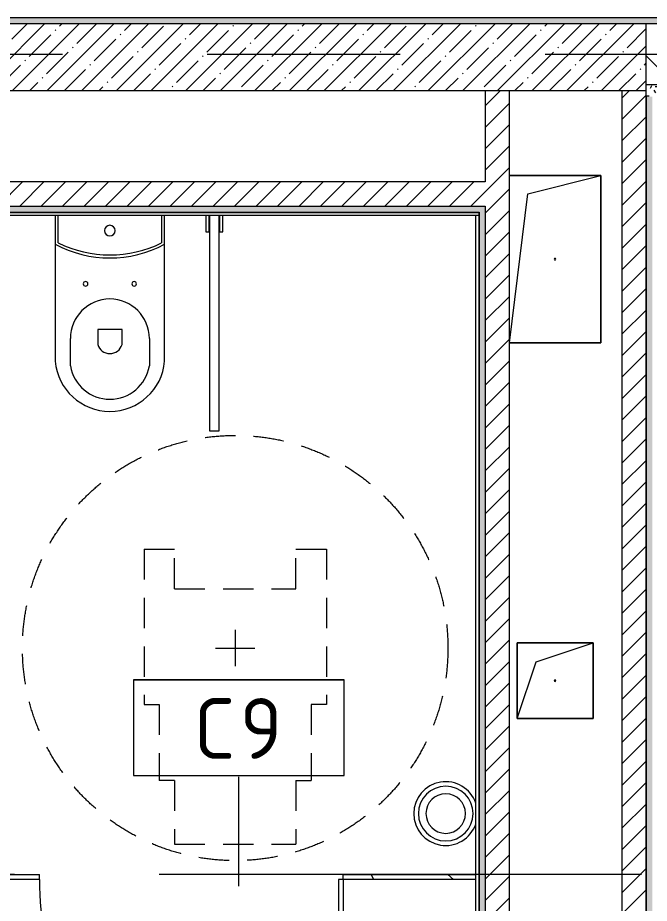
# Model space of a CAD drawing. Header units: millimetres. Extents: x 81566 to 292854, y -8553 to 29000.
# Drawn here: x 117262 to 119340, y 7705 to 10620 of the extents above; entities that cross this region are included whole.
import ezdxf

# ---------------------------------------------------------------- set-up
doc = ezdxf.new("R2010")
doc.units = ezdxf.units.MM
doc.linetypes.add('200_ШТРИХ__ш1_п0_6_', pattern=[160, 100, -60])
doc.linetypes.add('Осевая', pattern=[3175, 635, -476.25, 1587.5, -476.25])
for name, color, linetype, lineweight in [('A-DOOR', 7, 'Continuous', 9), ('A-GENM', 7, 'Continuous', 9), ('A-GENM-IDEN', 7, 'Continuous', 9), ('A-WALL', 7, 'Continuous', 9), ('I-WALL', 7, 'Continuous', 9), ('P-SANR-FIXT-2', 7, 'Continuous', 13), ('Оси-2', 7, 'Осевая', 9)]:
    doc.layers.add(name, color=color, linetype=linetype, lineweight=lineweight)
for name, color, linetype, lineweight, true_color in [('A-DOOR-1', 7, 'Continuous', 9, 0xc0c0c0), ('A-WALL-1', 9, 'Continuous', 9, 0x808080), ('A-WALL-FNSH-1', 9, 'Continuous', 9, 0x808080), ('I-FURN-1', 9, 'Continuous', 9, 0x808080), ('I-FURN-2', 9, '200_ШТРИХ__ш1_п0_6_', 9, 0x808080), ('P-SANR-FIXT-1', 9, 'Continuous', 13, 0x808080)]:
    doc.layers.add(name, color=color, linetype=linetype, lineweight=lineweight, true_color=true_color)
doc.styles.add('GOST Common', font='GOST_Common.ttf', dxfattribs={"height": 200})
pattern_1 = [(45, (0, 0), (-35.35534, 35.35534), [])]
pattern_2 = [(0, (0, 0), (121.92, 30.48), [10.058, -81.382, 10.058, -81.382, -487.68]), (0, (0, 0), (121.92, 30.48), [-182.88, 10.058, -172.822, 10.058, -81.382, -213.36]), (0, (0, 0), (121.92, 30.48), [-457.2, 10.058, -50.902, 10.058, -142.342]), (120, (45.72, 15.24), (-87.356454, 90.345817), [10.058, -81.382, 10.058, -81.382, -487.68]), (120, (45.72, 15.24), (-87.356454, 90.345817), [-182.88, 10.058, -172.822, 10.058, -81.382, -213.36]), (120, (45.72, 15.24), (-87.356454, 90.345817), [-457.2, 10.058, -50.902, 10.058, -142.342]), (240, (60.96, 76.2), (-34.563546, -120.825817), [10.058, -81.382, 10.058, -81.382, -487.68]), (240, (60.96, 76.2), (-34.563546, -120.825817), [-182.88, 10.058, -172.822, 10.058, -81.382, -213.36]), (240, (60.96, 76.2), (-34.563546, -120.825817), [-457.2, 10.058, -50.902, 10.058, -142.342])]

# ---------------------------------------------------------------- blocks, each defined once
blk = doc.blocks.new('FRT_2D_Символ _разворот МГН_1 - D1_4_Символ доступности разворота МГН _360__-18618045-План расстановки мебели и оборудования 2 этажа в осях 23-33')
at = {"layer": 'I-FURN-1'}
for p, q in [((0, 60.4), (0, -59.6)), ((-65, 0), (65, 0))]:
    blk.add_line(p, q, dxfattribs=at)
at = {"layer": 'I-FURN-2'}
for p, q in [((-300, 325.4), (-300, -185.8)), ((-300, 325.4), (-200, 325.4)), ((-200, 195.4), (-200, 325.4)), ((200, 325.4), (300, 325.4)), ((200, 195.4), (200, 325.4)), ((300, 325.4), (300, -185.8)), ((-200, 195.4), (200, 195.4)), ((-300, -185.8), (-250, -185.8)), ((-250, -185.8), (-250, -435.8)), ((300, -185.8), (250, -185.8)), ((250, -185.8), (250, -435.8)), ((-200, -435.8), (-250, -435.8)), ((-200, -435.8), (-200, -645.8)), ((200, -435.8), (250, -435.8)), ((200, -435.8), (200, -645.8)), ((-200, -645.8), (200, -645.8))]:
    blk.add_line(p, q, dxfattribs=at)
blk.add_circle((0, 0), 700, dxfattribs=at)
blk = doc.blocks.new('GM_Отверстие прямоугольное _в плите_ - Отверстие-21985891-План расстановки мебели и оборудования 2 этажа в осях 23-33')
at = {"layer": 'A-GENM'}
for p, q in [((-150, 275), (150, 275)), ((150, 275), (-150, 275)), ((-90, 215), (150, 275)), ((150, 275), (150, -275)), ((150, -275), (150, 275)), ((-150, -275), (-90, 215)), ((150, -275), (-150, -275)), ((-150, -275), (150, -275))]:
    blk.add_line(p, q, dxfattribs=at)
for start, end in [(360, 180), (180, 360)]:
    blk.add_arc((0, 0), 2.5, start, end, dxfattribs=at)
blk = doc.blocks.new('GM_Отверстие прямоугольное _в плите_ - Отверстие-21605184-План расстановки мебели и оборудования 2 этажа в осях 23-33')
at = {"layer": 'A-GENM'}
for p, q in [((-125, -125), (-125, 125)), ((-125, 125), (125, 125)), ((125, 125), (-125, 125)), ((-125, 125), (-125, -125)), ((-62.5, 62.5), (125, 125)), ((125, 125), (125, -125)), ((125, -125), (125, 125)), ((-125, -125), (-62.5, 62.5)), ((125, -125), (-125, -125)), ((-125, -125), (125, -125))]:
    blk.add_line(p, q, dxfattribs=at)
for start, end in [(360, 180), (180, 360)]:
    blk.add_arc((0, 0), 2.5, start, end, dxfattribs=at)
blk = doc.blocks.new('131_Сантехническая перегородка_Дверь МГН 2 - СД-1-V192-План расстановки мебели и оборудования 2 этажа в осях 23-33')
at = {"layer": 'A-DOOR'}
h = blk.add_hatch(dxfattribs=at)
h.set_pattern_fill('FP_64', color=256, style=0, pattern_type=2)
h.set_pattern_definition([(288.435, (118234.71, 7791), (416.50086, -832.99954), [158.05, -1159.038]), (319.399, (118284.69, 7641.06), (2499.010644, -2082.486787), [76.799, -3763.143]), (316.848, (117926.5, 7591.08), (6247.5402574, -5830.957739), [182.691, -8951.868]), (289.983, (118059.78, 7466.13), (1249.49393, -3332.002656), [97.5, -4777.508]), (270, (118093.1, 7791), (416.5, -416.5), [83.3, -333.2]), (298.443, (118093.1, 7707.7), (-2915.5071394, 5414.4962996), [227.365, -11140.87]), (264.289, (118201.39, 7507.78), (416.5263, 3748.496867), [83.716, -4102.058]), (309.806, (118193.06, 7424.48), (-1666.01521, 2082.48651), [65.059, -3187.91])])
h.paths.add_polyline_path([(-171.8, 8), (-426, 8), (-426, -8), (10, -8), (10, 8)])
at = {"layer": 'A-DOOR-1'}
for p, q in [((10, 1008), (26, 1008)), ((10, 8), (10, 1008)), ((26, 8), (26, 1008)), ((10, 8), (26, 8))]:
    blk.add_line(p, q, dxfattribs=at)
blk.add_arc((10, 8), 1000, 360, 90, dxfattribs=at)
at = {"layer": 'A-GENM'}
for p, q in [((-426, 8), (10, 8)), ((10, 8), (10, -8)), ((1010, 8), (1110, 8)), ((1010, 8), (1010, -8)), ((1110, 8), (1110, -8)), ((10, -8), (-426, -8)), ((1110, -8), (1010, -8))]:
    blk.add_line(p, q, dxfattribs=at)
blk = doc.blocks.new('132_МГН_Поручень для унитаза_тип откидной - ПР 1Р-18611699-План расстановки мебели и оборудования 2 этажа в осях 23-33')
at = {"layer": 'A-GENM'}
for p, q in [((-16, 738), (-16, 29.1)), ((16, 738), (-16, 738)), ((16, 29.1), (16, 738)), ((-28.2, 83), (-28.2, 29.1)), ((-17, 83), (-28.2, 83)), ((-17, 29.1), (-17, 83)), ((17, 83), (17, 29.1)), ((28.2, 83), (17, 83)), ((28.2, 29.1), (28.2, 83))]:
    blk.add_line(p, q, dxfattribs=at)
blk = doc.blocks.new('WC Seat_2 with Cistern-Wall Based - SE21-33487045-План расстановки мебели и оборудования 2 этажа в осях 23-33')
at = {"layer": 'P-SANR-FIXT-1'}
for p, q in [((-5, 410.5), (-5, 500.5)), ((255, 500.5), (255, 410.5)), ((-55, 485.5), (-55, 100.5)), ((305, 100.5), (305, 485.5)), ((85, 430.5), (85, 380.5)), ((165, 380.5), (165, 430.5)), ((85, 380.5), (165, 380.5)), ((-55, 100.5), (-55, 5.5)), ((-45, 5.5), (-45, 95.6)), ((295, 95.6), (295, 5.5)), ((305, 5.5), (305, 100.5))]:
    blk.add_line(p, q, dxfattribs=at)
for centre, radius, start, end in [((125, 469.8), 180.7, 4.9791, 175.0209), ((125, 478.7), 131.8, 9.5273, 170.4727), ((125, 418.8), 41.7, 16.2602, 163.7398), ((125, 410.5), 130, 180, 360), ((45, 230.5), 7.5, 0, 180), ((205, 230.5), 7.5, 0, 180), ((45, 230.5), 7.5, 180, 360), ((205, 230.5), 7.5, 180, 360), ((125, -237), 382.5, 61.9275, 118.0725), ((125, -247), 382.5, 63.6122, 116.3878), ((125, 55.5), 17.5, 0, 180), ((125, 55.5), 17.5, 180, 360)]:
    blk.add_arc(centre, radius, start, end, dxfattribs=at)
blk = doc.blocks.new('мусорная корзина - Round_ Metal-V200-План расстановки мебели и оборудования 2 этажа в осях 23-33')
at = {"layer": 'P-SANR-FIXT-1'}
for radius, start, end in [(105, 19.0809, 180), (90, 360, 180), (65, 0, 180), (105, 180, 340.9191), (90, 180, 360), (65, 180, 360)]:
    blk.add_arc((0, 0), radius, start, end, dxfattribs=at)
blk = doc.blocks.new('Mark Reiling - Mark Reiling-26174330-План расстановки мебели и оборудования 2 этажа в осях 23-33')
at = {"layer": 'A-GENM-IDEN'}
for p, q in [((-3.47, 1.49), (-3.47, -1.663)), ((-3.47, 1.49), (3.47, 1.49)), ((3.47, 1.49), (-3.47, 1.49)), ((-3.47, 1.49), (-3.47, -1.663)), ((3.47, -1.663), (3.47, 1.49)), ((3.47, -1.663), (3.47, 1.49)), ((-3.47, -1.663), (3.47, -1.663)), ((-3.47, -1.663), (3.47, -1.663))]:
    blk.add_line(p, q, dxfattribs=at)

msp = doc.modelspace()

# ---------------------------------------------------------------- hatches: boundary and pattern name
at = {"layer": 'I-WALL'}
h = msp.add_hatch(dxfattribs=at)
h.set_pattern_fill('FP_41', color=256, style=0, pattern_type=2)
h.set_pattern_definition(pattern_2)
h.paths.add_polyline_path([(120778, 10600), (121190, 10600), (121189, 10620), (111180, 10620), (111180, 10608), (111210, 10608), (111210, 10600), (119330, 10600)])
h.paths.add_polyline_path([(110200, 10600), (110200, 10608), (110230, 10608), (110230, 10620), (109105, 10620), (109105, 10608), (109160, 10608), (109160, 10600)])
h.paths.add_polyline_path([(107650, 10600), (107650, 10608), (107705, 10608), (107705, 10620), (105095, 10620), (105095, 10608), (105125, 10608), (105125, 10600), (107130, 10600)])
h.paths.add_polyline_path([(102672.5, 10600), (103615, 10600), (103615, 10608), (103645, 10608), (103645, 10620), (100809, 10620), (100809, 10600), (102025.8, 10600)])
h = msp.add_hatch(dxfattribs=at)
h.set_pattern_fill('FP_4', color=256, style=0, pattern_type=2)
h.set_pattern_definition([(135, (0, 0), (-70.71068, -70.71068), [])])
h.paths.add_polyline_path([(120778, 10400), (121210, 10400), (121210, 10600), (119330, 10600), (119330, 10400)])
h.paths.add_polyline_path([(111930, 10400), (111930, 10600), (111180, 10600), (111180, 10400), (111210, 10400)])
h.paths.add_polyline_path([(109105, 10400), (110230, 10400), (110230, 10600), (109105, 10600), (109105, 10520)])
h.paths.add_polyline_path([(107650, 10400), (107705, 10400), (107705, 10600), (107350, 10600), (107350, 10400)])
h = msp.add_hatch(dxfattribs=at)
h.set_pattern_fill('FP_2', color=256, style=0, pattern_type=2)
h.set_pattern_definition([(45, (0, 0), (-57.024626, 57.024626), []), (45, (57.025, 0), (-57.024626, 57.024626), [100.806, -20.161, 3.353, -16.808])])
h.paths.add_polyline_path([(119250, 10380), (119330, 10380), (119330, 10600), (111930, 10600), (111930, 10380), (118191.5, 10380)])
h = msp.add_hatch(dxfattribs=at)
h.set_pattern_fill('FP_5', color=256, style=0, pattern_type=2)
h.set_pattern_definition(pattern_1)
h.paths.add_polyline_path([(118800, 5400), (118880, 5400), (118880, 10380), (118800, 10380), (118800, 5420)])
h = msp.add_hatch(dxfattribs=at)
h.set_pattern_fill('FP_5', color=256, style=0, pattern_type=2)
h.set_pattern_definition(pattern_1)
h.paths.add_polyline_path([(119330, 5400), (119330, 10380), (119250, 10380), (119250, 5400)])
h = msp.add_hatch(dxfattribs=at)
h.set_pattern_fill('FP_41', color=256, style=0, pattern_type=2)
h.set_pattern_definition(pattern_2)
h.paths.add_polyline_path([(121210, 10360), (121210, 10400), (119330, 10400), (119330, 10360), (120778, 10360)])
h = msp.add_hatch(dxfattribs=at)
h.set_pattern_fill('FP_41', color=256, style=0, pattern_type=2)
h.set_pattern_definition(pattern_2)
h.paths.add_polyline_path([(119330, 5159), (119351, 5160), (119350, 10360), (119330, 10360), (119330, 5160)])
h = msp.add_hatch(dxfattribs=at)
h.set_pattern_fill('FP_5', color=256, style=0, pattern_type=2)
h.set_pattern_definition(pattern_1)
h.paths.add_polyline_path([(118800, 10000), (118800, 10080), (112010, 10080), (112010, 10000), (118191.5, 10000)])
h = msp.add_hatch(dxfattribs=at)
h.set_pattern_fill('FP_41', color=256, style=0, pattern_type=2)
h.set_pattern_definition(pattern_2)
h.paths.add_polyline_path([(118780, 9980), (118800, 9980), (118800, 10000), (112010, 10000), (112010, 9980), (118779, 9980)])
h = msp.add_hatch(dxfattribs=at)
h.set_pattern_fill('FP_41', color=256, style=0, pattern_type=2)
h.set_pattern_definition(pattern_2)
h.paths.add_polyline_path([(118780, 5420), (118800, 5420), (118800, 9980), (118780, 9980), (118780, 6133.7)])

# ---------------------------------------------------------------- linework, layer by layer
at = {"layer": 'A-GENM-IDEN'}
msp.add_line((117989.2, 7761.4), (117989.2, 8120.5), dxfattribs=at)
at = {"layer": 'A-WALL'}
for p, q in [((121190, 10620), (111180, 10620)), ((119330, 10360), (119330, 10600)), ((119250, 10380), (119330, 10380)), ((119330, 10400), (121210, 10400)), ((118800, 10000), (118800, 5400))]:
    msp.add_line(p, q, dxfattribs=at)
at = {"layer": 'A-WALL-1'}
for p, q in [((121210, 10600), (111210, 10600)), ((111930, 10380), (119250, 10380)), ((118800, 10380), (118800, 10080)), ((118880, 5400), (118880, 10380)), ((119250, 10380), (119250, 5400)), ((119330, 5400), (119330, 10360)), ((119330, 10360), (119330, 2980)), ((118800, 10080), (112010, 10080)), ((112010, 10000), (118800, 10000)), ((112030, 9980), (118780, 9980)), ((118780, 9980), (118780, 5420))]:
    msp.add_line(p, q, dxfattribs=at)
at = {"layer": 'A-WALL-FNSH-1'}
for p, q in [((112031, 9979), (118779, 9979)), ((118779, 9979), (118779, 5421))]:
    msp.add_line(p, q, dxfattribs=at)
at = {"layer": 'I-WALL'}
for p, q in [((118780, 9969), (112041, 9969)), ((118769, 5431), (118769, 9969))]:
    msp.add_line(p, q, dxfattribs=at)
at = {"layer": 'Оси-2'}
for p, q in [((86135.6, 10500), (120319, 10500)), ((84865.6, 7800), (122760, 7800))]:
    msp.add_line(p, q, dxfattribs=at)

# ---------------------------------------------------------------- block references
at = {"layer": 'A-GENM'}
for name, p in [('GM_Отверстие прямоугольное _в плите_ - Отверстие-21985891-План расстановки мебели и оборудования 2 этажа в осях 23-33', (119030, 9825)), ('GM_Отверстие прямоугольное _в плите_ - Отверстие-21605184-План расстановки мебели и оборудования 2 этажа в осях 23-33', (119030, 8437.5))]:
    msp.add_blockref(name, p, dxfattribs=at)
at = {"layer": 'A-GENM', "rotation": 180}
msp.add_blockref('131_Сантехническая перегородка_Дверь МГН 2 - СД-1-V192-План расстановки мебели и оборудования 2 этажа в осях 23-33', (118343, 7791), dxfattribs=at)
at = {"layer": 'A-GENM-IDEN', "xscale": 99.99999999999993, "yscale": 99.99999999999993, "zscale": 99.99999999999993}
msp.add_blockref('Mark Reiling - Mark Reiling-26174330-План расстановки мебели и оборудования 2 этажа в осях 23-33', (117989.2, 8291), dxfattribs=at)
at = {"layer": 'I-FURN-1'}
msp.add_blockref('FRT_2D_Символ _разворот МГН_1 - D1_4_Символ доступности разворота МГН _360__-18618045-План расстановки мебели и оборудования 2 этажа в осях 23-33', (117977.3, 8544.9), dxfattribs=at)
at = {"layer": 'P-SANR-FIXT-1', "rotation": 180}
msp.add_blockref('WC Seat_2 with Cistern-Wall Based - SE21-33487045-План расстановки мебели и оборудования 2 этажа в осях 23-33', (117690, 9974.5), dxfattribs=at)
at = {"layer": 'P-SANR-FIXT-1'}
msp.add_blockref('мусорная корзина - Round_ Metal-V200-План расстановки мебели и оборудования 2 этажа в осях 23-33', (118670, 7999.8), dxfattribs=at)
at = {"layer": 'P-SANR-FIXT-2', "rotation": 180}
msp.add_blockref('132_МГН_Поручень для унитаза_тип откидной - ПР 1Р-18611699-План расстановки мебели и оборудования 2 этажа в осях 23-33', (117908.6, 9998.1), dxfattribs=at)

# ---------------------------------------------------------------- texts
at = {"layer": 'A-GENM-IDEN', "char_height": 200, "width": 176.371, "attachment_point": 1, "style": 'GOST Common'}
for s, insert in [('\\fGOST Common|b0|i0|c204|p34|;С', (117847.1, 8380.1)), ('\\fGOST Common|b0|i0|c204|p34|;9', (117992.7, 8380.1))]:
    msp.add_mtext(s, dxfattribs=dict(at, insert=insert))

doc.saveas('drawing.dxf')
